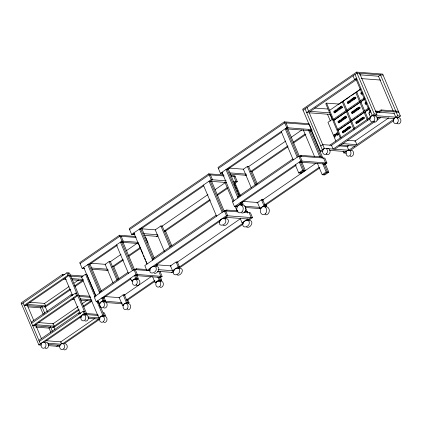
<?xml version="1.0" encoding="UTF-8"?>
<svg xmlns="http://www.w3.org/2000/svg" width="422" height="422" viewBox="0 0 422 422"><rect width="100%" height="100%" fill="white"/><g stroke="black" fill="none" stroke-linecap="round" stroke-linejoin="round"><path stroke-width="0.63" d="M366.518 103.659C365.463 106.17 363.928 101.776 366.122 102.53M369.324 112.816L370.258 112.479M361.981 92.608C360.52 92.682 361.585 94.818 362.266 93.236C361.928 96.411 359.291 91.98 361.886 92.508M366.217 102.625C364.756 102.699 365.816 104.841 366.496 103.258M65.009 274.675L62.435 274.479L21.1 302.922L38.829 344.895L41.066 345.069M135.8 236.484L119.495 235.244L79.705 262.621L82.174 268.471L84.785 268.666M223.75 174.972L208.748 173.832L129.169 228.587L131.643 234.432L134.903 234.679M309.068 123.741L284.286 121.858L217.968 167.487L220.442 173.337L221.745 173.437L222.821 172.693M397.408 118.076L400.394 116.024L382.68 74.093L356.59 72.109L302.653 109.219L320.367 151.15L322.324 151.298M80.117 263.597L119.906 236.22L136.211 237.459M129.58 229.557L209.159 174.808L224.161 175.948M218.38 168.462L284.697 122.834L309.479 124.717M303.065 110.195L357.001 73.08L383.092 75.063M21.559 304.004L66.871 272.823L69.482 273.023L86.753 313.915L85.265 314.944M25.441 305.475L69.208 275.36L67.9 275.265L24.133 305.375L45.376 306.994L70.775 289.518M356.616 78.244L306.657 112.616L330.79 114.452M310.323 111.376L356.3 79.737M82.174 268.471L121.963 241.094L138.268 242.333M131.643 234.432L211.216 179.682L226.218 180.822M220.442 173.337L286.754 127.708L311.541 129.591L309.384 131.073M88.857 264.868L117.353 245.261M121.652 242.302L123.266 241.194L121.209 236.315M132.946 234.532L134.571 233.413M140.526 229.32L203.863 185.738M209.818 181.639L212.524 179.777L210.462 174.903M227.136 169.723L281.59 132.26M286.443 128.921L288.062 127.808L286 122.934M339.061 104.081L326.575 103.132L325.779 103.675L340.301 138.057M96.01 296.117L86.811 274.342L85.508 274.242L81.53 276.98L98.801 317.871L102.778 315.134L105.389 315.334L104.361 312.897L103.058 312.797M44.125 303.713L68.981 286.612M73.845 283.262L78.708 279.918M42.026 306.736L40.475 307.802L27.836 306.841M118.107 279.86L110.427 261.677L109.119 261.577L105.141 264.314L113.017 282.956M141.56 228.793L155.254 229.837L160.893 225.955L162.196 226.055L170.836 246.501M229.062 168.088L243.41 169.18L247.387 166.442L248.69 166.542L256.37 184.725M359.581 74.799L378.492 76.234L380.48 74.868L397.782 115.823L400.394 116.024M44.073 306.894L70.01 289.049M74.33 286.074L83.345 279.87M329.624 110.342L342.221 101.676L343.508 101.771M356.996 92.497L355.709 92.397L343.107 101.069L346.884 110.005M360.789 88.9L356.59 91.79L360.367 100.726M338.486 104.471L349.849 96.659M350.93 95.915L360.668 89.216M110.274 261.777L121.03 254.382M126.405 250.679L137.161 243.283M161.942 226.229L207.956 194.568M214.998 189.726L225.279 182.652M248.02 167.006L285.757 141.038M291.148 137.329L301.93 129.913M75.095 286.543L83.203 280.968M31.228 322.165L71.017 294.793L72.948 294.936M106.956 270.354L108.032 269.616M111.798 267.026L123.087 259.256M128.467 255.558L140.294 247.419M156.425 236.32L158.05 235.202M164.005 231.103L210.019 199.442M217.056 194.6L227.342 187.526M245.224 175.22L246.3 174.476M250.615 171.511L287.815 145.912M293.206 142.203L305.069 134.043M113.639 266.751L123.319 260.094M128.694 256.397L140.526 248.257M165.308 231.203L210.24 200.286M217.277 195.444L227.563 188.37M234.6 183.528L237.306 181.666L234.838 175.816L230.924 175.515M251.918 171.612L288.041 146.756M293.432 143.047L305.834 134.512M310.687 131.173L312.306 130.06M31.687 323.252L75.454 293.137L76.757 293.237M332.372 119.289L327.952 122.327L335.88 141.096M34.018 325.789L77.785 295.674L76.482 295.574L32.716 325.689L53.958 327.303L79.352 309.827M333.396 119.284L364.566 97.835M333.813 120.254L364.703 98.996M333.855 120.365L346.457 111.693L347.744 111.793M361.227 102.514L359.94 102.419L347.338 111.086L351.115 120.022M365.025 98.917L360.826 101.807L364.597 110.743M52.703 324.022L78.102 306.551M81.884 303.945L87.285 300.227M99.302 292.129L128.035 272.354M237.565 196.995L292.831 158.967M337.632 129.301L368.796 107.858M150.279 270.766L133.974 269.526L94.185 296.903L96.248 301.777L98.853 301.978M324.755 164.485L326.913 163.003L324.856 158.129L298.765 156.14L232.453 201.769L234.511 206.643L237.122 206.843M50.603 327.05L49.057 328.116L35.786 327.103M134.665 269.79L136.174 268.751L146.608 269.547M299.456 156.404L300.965 155.365L321.833 156.952L322.244 157.928M338.043 130.277L368.939 109.018M338.091 130.382L350.687 121.715L351.974 121.816M365.457 112.537L364.17 112.437L351.573 121.109L354.591 128.256M369.255 108.939L365.056 111.83L368.079 118.978M52.655 327.203L78.587 309.358M83.45 306.013L91.927 300.184M152.215 259.213L216.127 215.236M83.677 306.857L91.78 301.276M238.071 211.865L224.372 210.826L144.799 265.575L146.856 270.455L226.435 215.7L252.52 217.683L250.462 212.809L243.942 212.313M355.82 78.787L369.503 111.192L370.3 110.643M225.005 211.127L226.572 210.045L237.66 210.889M320.757 145.991L322.746 144.619L331.877 145.316M370.711 111.619L368.722 112.985L370.326 116.778L374.303 114.04L376.915 114.235L359.613 73.28M38.893 340.311L78.682 312.934L80.613 313.082M96.248 301.777L136.032 274.4L162.122 276.389L160.065 271.51M234.511 206.643L300.828 161.019L326.913 163.003M39.351 341.393L83.118 311.283L84.421 311.378M97.551 301.878L98.627 301.139M102.926 298.18L130.889 278.942M135.726 275.613L137.34 274.5L135.277 269.626M241.205 203.035L296.202 165.197M300.511 162.227L302.131 161.114L300.074 156.24M236.056 205.583L236.515 206.664L240.498 203.926L243.104 204.127L242.086 201.705M240.308 205.05L241.801 204.026L241.289 202.818M241.611 205.15L243.104 204.127M97.793 300.717L98.938 303.423L102.915 300.686L105.526 300.886L104.002 297.278M130.509 278.203L131.653 280.915L135.631 278.177L138.242 278.372L136.971 275.366M320.367 151.15L324.349 148.412L322.746 144.619M38.829 344.895L84.147 313.72L86.753 313.915M329.809 145.194L370.801 116.989M377.273 112.537L381.05 109.942L398.379 111.255M102.725 301.809L104.218 300.786L102.947 297.779M134.945 279.644L136.934 278.272L135.662 275.265M148.159 270.549L150.353 269.041M153.94 266.572L220.701 220.637M223.407 218.775L227.738 215.8L225.68 210.921M43.846 342.442L81.472 316.553M83.461 315.187L85.45 313.815L68.179 272.923M331.302 145.426L370.447 118.492M379.304 112.4L381.462 110.912L398.79 112.231M104.034 301.909L105.526 300.886M136.248 279.744L138.242 278.372M155.76 266.319L157.295 265.264L156.789 264.056M224.799 218.818L226.851 217.404M374.926 115.607L376.915 114.235M372.594 121.911L333.106 149.077L331.502 145.289M376.92 118.93L379.083 117.443M295.3 164.817L298.734 172.946L302.711 170.208L305.317 170.404L301.762 161.985M300.037 173.041L304.014 170.303L300.459 161.884M334.783 149.209L374.81 121.663M376.973 120.175L380.76 117.569M119.173 297.652L123.192 294.888L125.149 295.036M256.935 202.866L261.455 199.754L263.412 199.901M305.317 170.404L301.34 173.141L298.734 172.946M124.348 295.089L151.229 276.589M262.088 200.318L316.004 163.219M170.361 265.923L176.106 261.972L178.063 262.12M60.367 342.168L94.95 318.373M177.161 262.247L240.498 218.67M56.722 346.256L58.268 345.191M348.778 145.363L347.158 146.476L348.757 150.269L394.195 119.004M354.728 141.264L388.804 117.817M62.477 343.861L99.761 318.209M102.462 316.347L104.086 315.234L98.242 301.403M126.405 299.963L154.9 280.356M159.205 277.396L160.819 276.289L158.756 271.415M259.293 208.531L260.374 207.788M264.689 204.818L319.137 167.355M323.452 164.385L325.61 162.903L323.553 158.028M257.441 202.407L259.994 208.447L263.977 205.709L266.583 205.91L266.124 204.828L264.821 204.728M64.323 343.587L99.988 319.053M103.77 316.447L105.389 315.334M127.17 300.432L155.132 281.194M160.508 277.497L162.122 276.389M265.992 204.918L319.908 167.824M263.787 206.838L265.28 205.809L262.473 199.163M265.09 206.938L266.583 205.91M119.115 297.389L122.417 305.206L126.394 302.468L129.005 302.669L127.861 299.963L126.553 299.863M152.59 276.684L155.132 282.698L159.11 279.96L161.721 280.161L160.576 277.449L134.486 275.466L135.631 278.177M177.44 262.136L179.471 266.947L178.168 266.846L172.529 270.729L170.493 265.918M240.303 218.665L242.08 222.874L247.719 218.992M343.086 151.129L343.846 152.938L345.834 151.567M397.782 115.823L395.794 117.195L394.011 112.98M126.204 303.597L127.697 302.569L124.395 294.751M158.424 281.427L160.413 280.06L159.141 277.054M171.638 272.338L174.344 270.476M177.593 268.239L243.636 222.8M246.886 220.564L251.217 217.583L249.159 212.709M127.513 303.698L129.005 302.669M160.228 281.184L161.721 280.161M178.896 268.339L242.777 224.388M248.189 220.664L252.52 217.683M393.71 120.623L350.434 150.396L326.301 148.56M317.386 163.303L322.213 174.729L326.19 171.991L328.796 172.192L325.367 164.063L299.277 162.08L302.711 170.208M323.516 174.829L327.493 172.092L323.938 163.673M328.796 172.192L324.819 174.93L322.213 174.729M225.749 218.633C231.272 218.585 227.142 227.263 223.032 225.274M249.228 220.416C254.751 220.368 250.621 229.051 246.511 227.062M156.198 266.488C161.32 266.366 158.16 274.179 154.215 273.351M179.677 268.271C185.195 268.223 181.07 276.906 176.96 274.917M361.179 78.587L380.744 80.075M356.579 79.758L354.628 79.61L353.024 75.818M375.517 111.039L379.431 111.334M369.503 111.192L370.811 111.287M376.028 111.688L378.634 111.883M375.928 112.015L394.19 113.402M314.87 108.048L327.915 109.04M398.405 117.39L372.315 115.406L355.013 74.451M329.519 112.832L308.646 111.244L307.047 107.457M376.846 117.274L394.454 118.614M347.654 140.31L355.277 140.89L356.88 144.683L342.901 143.617M340.913 144.989L354.891 146.049M339.051 145.859L348.182 146.555M323.663 149.879L322.355 149.784L305.059 108.823M329.529 150.327L346.488 151.614M343.846 152.938L346.457 153.133M227.273 169.633L225.965 169.533L237.976 197.965M250.752 171.416L252.055 171.517L257.167 183.617M229.816 172.867L246.121 174.107M230.222 174.08L246.527 175.32M231.335 176.491L235.249 176.792M233.392 181.365L237.306 181.666M226.635 182.531L209.027 181.191L222.183 212.335M243.13 201.399L258.132 202.539M241.342 202.94L240.039 202.845L240.498 203.926M244.538 206.226L259.535 207.366M236.515 206.664L237.818 206.764M259.994 208.447L261.302 208.547M245.599 207.487L260.601 208.626M244.834 211.438L247.44 211.633L247.851 212.609M225.543 217.309L249.022 219.092M242.08 222.874L243.383 222.974M140.779 229.146L139.471 229.046L152.627 260.189M164.258 230.929L165.561 231.029L171.886 246M143.617 233.667L157.311 234.711M144.683 235.423L157.728 236.42M138.68 243.547L120.418 242.159L132.429 270.592M156.773 264.81L171.121 265.902M155.992 265.164L157.295 265.264M90.793 263.222L105.795 264.367M158.181 269.637L173.832 270.829M89.005 264.768L87.702 264.668L99.713 293.1M112.484 266.551L113.787 266.651L118.898 278.752M157.453 271.314L172.941 272.438M91.548 268.002L107.199 269.189M91.959 269.215L108.264 270.455M70.163 275.065L83.034 276.046M69.973 276.104L82.206 277.032M131.653 280.915L132.956 281.01M155.132 282.698L156.435 282.798M71.656 278.589L83.218 279.469M63.68 279.164L66.249 279.359M72.035 279.802L82.316 280.583M104.213 296.487L119.864 297.674M78.74 295.379L90.329 296.26M103.073 298.074L101.771 297.979L102.915 300.686M79.199 296.46L90.783 297.341M80.233 298.897L91.157 299.731M104.313 301.213L121.921 302.548M72.262 299.478L74.188 299.62M80.613 300.111L90.894 300.891M106.027 302.521L122.333 303.761M98.938 303.423L100.241 303.523M122.417 305.206L123.72 305.306M29.814 302.268L44.59 303.392L45.618 305.829L26.987 304.41M86.404 313.525L97.994 314.406M85.576 314.506L98.431 315.487M87.897 317.043L100.104 317.972M79.927 317.618L81.209 317.719M88.277 318.257L98.558 319.037M38.391 322.577L53.172 323.7L54.201 326.137L35.564 324.724M46.056 340.723L60.837 341.846L61.659 343.798M47.728 343.207L61.222 344.236M41.683 343.93L40.38 343.835L23.104 302.938M48.108 344.421L60.32 345.349M48.504 345.634L59.518 346.473M369.498 114.272L369.192 113.697M378.492 76.234L393.251 111.171M381.05 109.942L381.462 110.912M356.59 72.109L374.303 114.04M355.709 92.397L359.481 101.333M359.94 102.419L363.717 111.355M364.17 112.437L367.446 120.18M342.221 101.676L345.998 110.611M346.457 111.693L350.228 120.634M350.687 121.715L353.958 129.459M326.575 103.132L341.108 137.535M330.062 114.225L332.351 119.642M327.562 114.388L330.363 121.014M309.194 112.637L322.93 145.163M309.711 125.26L311.309 129.048M322.798 157.981L311.294 130.757L285.209 128.773L297.22 157.206M309.964 130.593L321.237 157.274M308.408 129.892L319.839 156.958M322.635 163.572L326.19 171.991M303.16 129.623L314.59 156.689M300.965 155.365L301.377 156.34M287.788 128.905L299.478 156.573M284.286 121.858L286.754 127.708M298.765 156.14L300.828 161.019M286.232 128.204L298.27 156.699M281.231 131.511L293.243 159.943M247.387 166.442L255.299 185.174M261.424 199.669L263.977 205.709M243.41 169.18L251.317 187.911M233.941 176.691L236.003 181.565L233.809 183.074L235.112 183.174L240.424 195.75M245.488 207.73L247.761 213.121M228.049 168.483L239.786 196.272M234.315 184.272L235.075 186.07M235.56 187.22L236.341 189.061M236.832 190.227L237.602 192.057M238.103 193.234L238.868 195.054M245.446 210.625L245.973 211.876M227.252 169.591L238.736 196.773M221.988 172.271L233.999 200.703M224.805 181.982L233.187 201.827M235.223 206.638L237.254 211.448M226.572 210.045L226.983 211.021M208.748 173.832L211.216 179.682M224.372 210.826L226.435 215.7M211.607 181.323L224.309 211.39M210.304 181.223L223.259 211.897M203.388 185.068L216.544 216.212M160.893 225.955L169.786 247.002M176.132 262.036L178.168 266.846M155.254 229.837L164.401 251.486M145.579 237.227L148.053 243.077M141.549 227.975L154.246 258.042M140.753 229.083L153.45 259.15M157.839 276.953L159.11 279.96M138.363 243.009L142.937 253.833M143.443 255.036L144.208 256.84M144.714 258.042L145.479 259.846M145.986 261.049L147.004 263.455M133.832 232.923L146.988 264.067M136.174 268.751L136.586 269.727M122.997 242.291L134.681 269.953M119.495 235.244L121.963 241.094M133.974 269.526L136.032 274.4M121.694 242.191L133.632 270.455M116.435 244.897L128.446 273.329M109.119 261.577L116.994 280.219M123.092 294.651L126.394 302.468M90.028 264.198L101.459 291.259M88.725 264.103L100.505 291.992M83.72 267.406L95.731 295.838M85.508 274.242L95.161 297.093M96.939 301.303L102.778 315.134M66.871 272.823L67.9 275.265M75.454 293.137L76.482 295.574M83.118 311.283L84.147 313.72M65.215 278.066L72.579 295.505M73.597 297.911L80.201 313.546M62.435 274.479L62.894 275.561M71.017 294.793L71.471 295.875M78.682 312.934L79.136 314.021M45.112 306.361L47.396 311.774M53.747 326.807L55.018 329.814M42.01 306.704L44.806 313.319M50.392 326.549L52.423 331.36M40.206 307.169L43.255 314.385M48.846 327.614L50.877 332.425M27.477 305.602L33.823 320.636M35.859 325.446L41.446 338.676M64.872 343.682A3.107 2.485 -85.7 0 1 67.204 347.227A3.107 2.485 -85.7 0 1 64.002 349.78M45.587 342.363A3.107 2.485 -85.7 0 1 48.609 345.407A3.107 2.485 -85.7 0 1 45.365 348.361M85.376 314.986A3.107 2.485 -85.7 0 1 88.398 318.03A3.107 2.485 -85.7 0 1 85.154 320.984M104.656 316.305A3.107 2.485 -85.7 0 1 106.993 319.855A3.107 2.485 -85.7 0 1 103.791 322.403M327.097 148.549A3.107 2.485 -85.7 0 1 330.078 151.999A3.107 2.485 -85.7 0 1 326.285 154.23M350.577 150.332A3.107 2.485 -85.7 0 1 353.594 153.381A3.107 2.485 -85.7 0 1 350.355 156.335M374.404 116.003A3.107 2.485 -85.7 0 1 377.384 119.452A3.107 2.485 -85.7 0 1 373.591 121.684M397.883 117.785A3.107 2.485 -85.7 0 1 400.895 120.428A3.107 2.485 -85.7 0 1 398.299 123.899M397.661 123.788A3.107 2.485 -85.7 0 1 397.07 123.467M160.339 281.226A3.107 2.485 -85.7 0 1 163.361 284.275A3.107 2.485 -85.7 0 1 160.117 287.229M128.272 303.64A3.107 2.485 -85.7 0 1 130.609 307.19A3.107 2.485 -85.7 0 1 127.402 309.737M104.144 301.952A3.107 2.485 -85.7 0 1 107.167 304.995A3.107 2.485 -85.7 0 1 103.923 307.949M136.86 279.443A3.107 2.485 -85.7 0 1 139.846 282.893A3.107 2.485 -85.7 0 1 136.053 285.124M241.911 205.103A4.041 3.228 -85.7 0 1 245.836 209.064A4.041 3.228 -85.7 0 1 241.621 212.899M265.391 206.885A4.041 3.228 -85.7 0 1 269.315 210.847A4.041 3.228 -85.7 0 1 265.1 214.687M336.076 110.517L335.748 110.902L335.601 110.559L336.076 110.517M340.311 120.534L339.979 120.919L339.837 120.576L340.311 120.534M344.542 130.556L344.21 130.941L344.067 130.598L344.542 130.556M349.558 101.238L349.231 101.623L349.084 101.28L349.558 101.238M353.794 111.26L353.462 111.64L353.319 111.297L353.794 111.26M358.025 121.278L357.698 121.663L357.55 121.32L358.025 121.278M149.726 270.222C149.246 275.112 156.309 272.892 156.298 269.199C156.778 264.309 149.715 266.53 149.726 270.222M173.205 272.011C172.725 276.901 179.788 274.675 179.777 270.982C180.257 266.092 173.194 268.318 173.205 272.011M219.282 222.368C218.802 227.258 225.86 225.037 225.849 221.344C226.329 216.454 219.271 218.675 219.282 222.368M242.761 224.156C242.281 229.04 249.339 226.82 249.328 223.127C249.808 218.237 242.75 220.458 242.761 224.156M335.321 111.999C334.794 114.636 332.441 110.97 334.725 110.944C334.308 111.002 333.823 113.565 335.295 111.793L335.321 111.999M338.207 134.164C337.484 137.741 334.287 132.756 337.394 132.724C338.444 133.494 336.54 133.057 336.645 133.927C336.482 134.934 337.885 135.066 337.584 134.038L338.17 133.88L338.207 134.164M339.557 122.021C339.024 124.654 336.672 120.987 338.961 120.961C338.534 120.993 338.059 123.599 339.531 121.81L339.557 122.021M343.788 132.044C343.26 134.676 340.902 131.01 343.192 130.984C342.769 131.01 342.295 133.616 343.761 131.833L343.788 132.044M348.809 102.725C348.277 105.358 345.924 101.691 348.208 101.665C347.786 101.691 347.311 104.297 348.783 102.514L348.809 102.725M353.04 112.743C352.512 115.38 350.154 111.709 352.444 111.688C352.022 111.714 351.542 114.32 353.014 112.532L353.04 112.743M357.27 122.765C356.743 125.397 354.39 121.731 356.674 121.705C356.252 121.731 355.778 124.342 357.244 122.554L357.27 122.765M335.232 134.971C334.757 136.116 334.614 134.075 335.232 134.971M336.524 110.4L336.339 110.828L337.099 111.266L336.898 109.224L337.363 108.902L338.597 110.237L337.479 110.643L336.619 111.598L335.917 111.192L336.17 111.904L335.743 112.199L335.031 110.511L336.06 109.857L336.524 110.4M340.754 120.418L340.57 120.845L341.329 121.288L341.134 119.241L341.598 118.925L342.828 120.254L341.714 120.666L340.849 121.615L340.153 121.214L340.401 121.926L339.974 122.216L339.262 120.528L340.29 119.874L340.754 120.418M344.99 130.44L344.806 130.867L345.565 131.305L345.365 129.264L345.829 128.942L347.058 130.277L345.945 130.683L345.08 131.638L344.347 131.258L344.637 131.944L344.21 132.239L343.497 130.551L344.526 129.897L344.99 130.44M350.007 101.122L349.822 101.549L350.582 101.987L350.387 99.945L350.851 99.629L352.08 100.958L351.447 101.032L350.102 102.319L349.4 101.913L349.653 102.625L349.226 102.921L348.514 101.233L349.543 100.578L350.007 101.122M354.243 111.144L354.053 111.572L354.812 112.009L354.617 109.968L355.081 109.646L356.31 110.975L355.677 111.055L354.332 112.342L353.636 111.935L353.889 112.648L353.462 112.938L352.745 111.255L353.773 110.601L354.243 111.144M358.473 121.161L358.289 121.589L359.048 122.027L358.848 119.985L359.312 119.669L360.546 120.998L359.913 121.072L358.568 122.359L357.867 121.958L358.12 122.665L357.692 122.96L356.98 121.272L358.009 120.618L358.473 121.161M342.084 107.304C340.812 107.731 341.788 108.602 342.506 107.225A0.617 0.491 -85.7 0 0 342.384 106.75C340.354 106.787 342.411 106.444 341.699 105.969C340.301 106.423 341.182 107.599 342.084 107.304M346.32 117.321C344.996 117.727 346.056 118.635 346.736 117.242A0.617 0.491 -85.7 0 0 346.615 116.773C344.589 116.804 346.647 116.461 345.934 115.992C344.531 116.446 345.418 117.622 346.32 117.321M350.55 127.344C349.279 127.771 350.255 128.641 350.972 127.265A0.617 0.491 -85.7 0 0 350.846 126.79C349.933 125.54 348.161 127.549 350.55 127.344M355.567 98.025C354.295 98.453 355.271 99.323 355.989 97.946A0.617 0.491 -85.7 0 0 355.867 97.471C354.955 96.221 353.177 98.231 355.567 98.025M359.802 108.048C358.526 108.47 359.502 109.34 360.219 107.963A0.617 0.491 -85.7 0 0 360.098 107.494C359.185 106.239 357.408 108.254 359.802 108.048M364.033 118.065C362.762 118.492 363.738 119.363 364.455 117.986A0.617 0.491 -85.7 0 0 364.334 117.511C363.416 116.266 361.638 118.271 364.033 118.065M335.849 134.956L335.068 135.884L335.427 136.733L334.846 137.134L333.876 134.84L335.263 134.022L335.849 134.956M339.214 107.631L337.922 108.523L338.096 108.939L338.528 108.639L339.066 109.91L339.494 109.62L338.956 108.349L339.388 108.048L339.214 107.631M340.549 106.713L339.404 107.499L340.116 109.187L341.282 108.391L341.118 108.006L340.385 108.512L340.243 108.18L340.907 107.721L340.76 107.378L340.095 107.837L339.984 107.568L340.696 107.077L340.549 106.713M352.697 98.352L351.405 99.244L351.579 99.661L352.017 99.36L352.549 100.631L352.977 100.341L352.439 99.07L352.876 98.769L352.697 98.352M354.032 97.44L352.892 98.22L353.604 99.909L354.765 99.112L354.601 98.727L353.868 99.233L354.243 98.099L353.583 98.558L353.467 98.289L354.185 97.799L354.032 97.44M337.721 110.005L337.415 110.216L337.31 109.504L337.721 110.005M351.204 100.731L350.904 100.937L350.798 100.225L351.204 100.731M343.445 117.654L342.152 118.54L342.332 118.957L342.764 118.661L343.302 119.932L343.724 119.637L343.186 118.366L343.624 118.07L343.445 117.654M344.779 116.736L343.64 117.522L344.352 119.21L345.512 118.408L345.349 118.028L344.616 118.529L344.473 118.197L345.138 117.743L344.99 117.4L344.331 117.854L344.215 117.585L344.932 117.094L344.779 116.736M356.933 108.375L355.635 109.266L355.815 109.683L356.247 109.382L356.785 110.654L357.207 110.358L356.674 109.087L357.107 108.792L356.933 108.375M358.262 107.457L357.123 108.243L357.835 109.931L358.995 109.129L358.837 108.749L358.099 109.256L357.962 108.923L358.621 108.465L358.478 108.122L357.814 108.575L357.703 108.312L358.415 107.816L358.262 107.457M341.952 120.027L341.651 120.233L341.546 119.526L341.952 120.027M355.435 110.749L355.134 110.96L355.029 110.247L355.435 110.749M347.681 127.671L346.388 128.562L346.562 128.979L346.995 128.678L347.533 129.95L347.96 129.66L347.422 128.388L347.855 128.088L347.681 127.671M349.01 126.753L347.87 127.539L348.583 129.227L349.743 128.43L349.585 128.045L348.846 128.552L348.709 128.219L349.369 127.766L349.226 127.418L348.561 127.877L348.451 127.608L349.163 127.117L349.01 126.753M361.163 118.392L359.871 119.284L360.045 119.7L360.478 119.405L361.016 120.671L361.443 120.381L360.905 119.109L361.337 118.809L361.163 118.392M362.498 117.48L361.353 118.26L362.065 119.948L363.231 119.152L363.068 118.767L362.334 119.273L362.192 118.941L362.857 118.487L362.709 118.144L362.05 118.598L361.934 118.329L362.646 117.838L362.498 117.48M346.188 130.045L345.882 130.256L345.776 129.543L346.188 130.045M359.671 120.771L359.365 120.977L359.259 120.27L359.671 120.771M63.822 348.809A3.107 2.485 -85.7 0 0 62.899 343.598A3.107 2.485 -85.7 0 0 59.713 347.359A3.107 2.485 -85.7 0 0 63.822 348.809M45.191 347.396A3.107 2.485 -85.7 0 0 44.268 342.184A3.107 2.485 -85.7 0 0 41.082 345.94A3.107 2.485 -85.7 0 0 45.191 347.396M84.98 320.018A3.107 2.485 -85.7 0 0 84.057 314.807A3.107 2.485 -85.7 0 0 80.871 318.563A3.107 2.485 -85.7 0 0 84.98 320.018M103.612 321.432A3.107 2.485 -85.7 0 0 102.688 316.22A3.107 2.485 -85.7 0 0 99.502 319.981A3.107 2.485 -85.7 0 0 103.612 321.432M326.697 153.582A3.107 2.485 -85.7 0 0 325.773 148.37A3.107 2.485 -85.7 0 0 322.587 152.126A3.107 2.485 -85.7 0 0 326.697 153.582M350.176 155.37A3.107 2.485 -85.7 0 0 349.252 150.153A3.107 2.485 -85.7 0 0 346.072 153.914A3.107 2.485 -85.7 0 0 350.176 155.37M374.003 121.035A3.107 2.485 -85.7 0 0 373.08 115.823A3.107 2.485 -85.7 0 0 369.894 119.579A3.107 2.485 -85.7 0 0 374.003 121.035M397.482 122.818A3.107 2.485 -85.7 0 0 396.559 117.606A3.107 2.485 -85.7 0 0 393.373 121.367A3.107 2.485 -85.7 0 0 397.482 122.818M159.943 286.258A3.107 2.485 -85.7 0 0 159.02 281.047A3.107 2.485 -85.7 0 0 155.834 284.808A3.107 2.485 -85.7 0 0 159.943 286.258M127.228 308.772A3.107 2.485 -85.7 0 0 126.305 303.555A3.107 2.485 -85.7 0 0 123.118 307.316A3.107 2.485 -85.7 0 0 127.228 308.772M103.749 306.984A3.107 2.485 -85.7 0 0 102.826 301.772A3.107 2.485 -85.7 0 0 99.639 305.528A3.107 2.485 -85.7 0 0 103.749 306.984M136.464 284.475A3.107 2.485 -85.7 0 0 135.541 279.264A3.107 2.485 -85.7 0 0 132.355 283.02A3.107 2.485 -85.7 0 0 136.464 284.475M242.175 211.702A4.041 3.228 -85.7 0 0 240.973 204.928A4.041 3.228 -85.7 0 0 236.832 209.813A4.041 3.228 -85.7 0 0 242.175 211.702M265.654 213.49A4.041 3.228 -85.7 0 0 264.452 206.711A4.041 3.228 -85.7 0 0 260.311 211.601A4.041 3.228 -85.7 0 0 265.654 213.49"/></g></svg>
